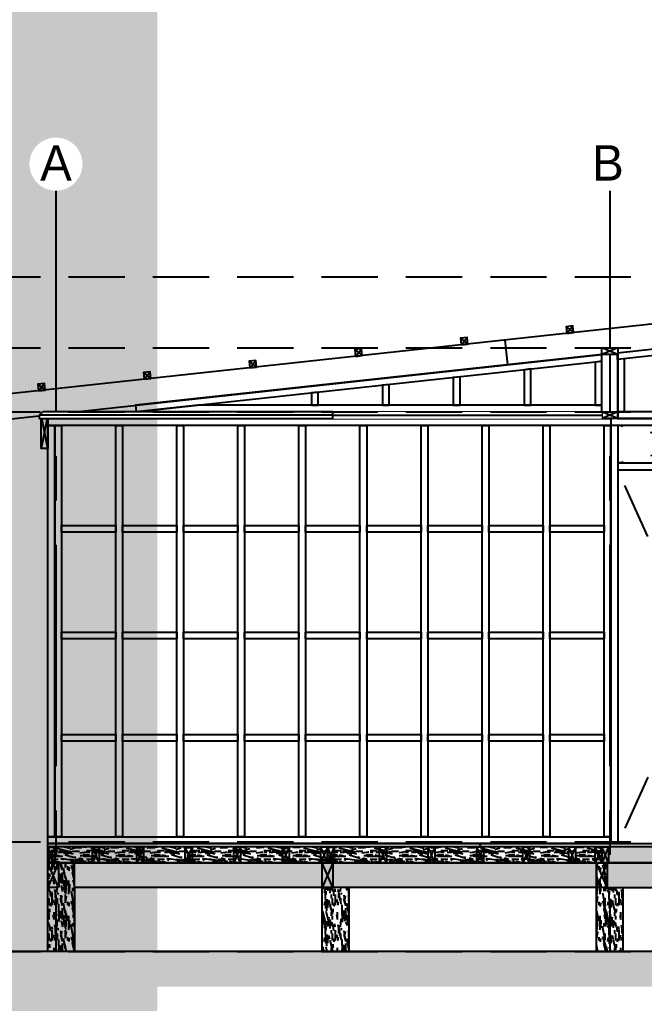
# Model space of a CAD drawing. Header units: millimetres. Extents: x 19458 to 19711, y 4351 to 4752.
# Drawn here: x 19592.75 to 19596.28, y 4512.35 to 4517.9 of the extents above; entities that cross this region are included whole.
import ezdxf
from ezdxf.enums import TextEntityAlignment as Align

# ---------------------------------------------------------------- set-up
doc = ezdxf.new("R2010")
doc.units = ezdxf.units.MM
doc.set_wipeout_variables(frame=1)
doc.linetypes.add('CENTER', pattern=[2, 1.25, -0.25, 0.25, -0.25])
doc.linetypes.add('HIDDEN2', pattern=[4.7625, 3.175, -1.5875])
for name, color, linetype in [('ALFAJIA', 3, 'Continuous'), ('CLAVADORES', 1, 'Continuous'), ('cotas', 1, 'Continuous'), ('cotas @ 200', 1, 'Continuous'), ('EJES', 2, 'CENTER'), ('EJES @ 0.5', 2, 'CENTER'), ('NIVELES', 2, 'Continuous'), ('PANELES PARED', 2, 'Continuous'), ('PILOTES', 2, 'Continuous'), ('PZA', 3, 'Continuous'), ('VIGAS DE PISO', 2, 'Continuous')]:
    doc.layers.add(name, color=color, linetype=linetype)
doc.styles.add('century gothic', font='GOTHIC.TTF')
doc.styles.get("Standard").update_dxf_attribs({"font": 'arial.ttf'})
doc.dimstyles.new('ANOTATIVE 100 SMCONSTRUCCIONES', dxfattribs={"dimscale": 0, "dimtxt": 0.18, "dimasz": 0.15, "dimexe": 0.18, "dimexo": 0.09, "dimgap": 0.1, "dimtad": 1, "dimzin": 0, "dimdsep": 46, "dimtxsty": 'century gothic', "dimblk1": 'FLECHA1', "dimblk2": 'FLECHA1', "dimsah": 1, "dimcen": 0.18, "dimdle": 0.075, "dimclrd": 1, "dimclre": 1, "dimclrt": 2, "dimaunit": 1, "dimadec": 0, "dimazin": 0, "dimtfac": 0.75, "dimtix": 1, "dimtmove": 2, "dimatfit": 3, "dimfxl": 0.09, "dimtvp": 1.5, "dimtfill": 1, "dimtolj": 1, "dimtzin": 0, "dimarcsym": 0})
pattern_1 = [(0, (95.29103, 8.67194), (0, 0.2), [0.04, -0.16]), (8.9726, (95.293032, 8.563943), (1.200000005876, 0.199999525118), [0.0384708, -3.8086058]), (5.7105, (95.291032, 8.575943), (1.800000034755, 0.19999710144), [0.0401996, -1.9697752]), (344.5779, (95.291032, 8.6359434), (2.1999999038893, -0.5999974677634), [0.0601664, -5.9564754]), (353.6599, (95.295032, 8.701943), (0.200000063208, 4.086e-07), [0.0362216, -1.7748552]), (345.0686, (95.301032, 8.587943), (0.799999998317, -0.199999673879), [0.0310484, -3.0737864]), (348.6901, (95.23103, 8.703943), (0.2000000583, 7.413e-08), [0.0815844, -0.9382194]), (5.7105, (95.293032, 8.545943), (1.800000034755, 0.19999710144), [0.0200998, -1.989875]), (0, (95.29103, 8.62994), (0, 0.2), [0.02, -0.18]), (0, (95.25103, 8.65394), (0, 0.2), [0.06, -0.14]), (11.3099, (95.29103, 8.683943), (0.79999995433, 0.19999948721), [0.020396, -0.9994078]), (2.7263, (95.271032, 8.609943), (4.0000000589947, 0.1999992035454), [0.0420476, -4.1627116]), (352.4054, (95.281032, 8.603943), (1.599999971597, -0.19999873671), [0.0302654, -2.9962834]), (0, (95.27103, 8.52794), (0, 0.2), [0.04, -0.16]), (358.8309, (95.251032, 8.5179434), (0.2000000366479, 1.5360345e-07), [0.0980204, -9.70402]), (0, (95.25103, 8.66794), (0, 0.2), [0.02, -0.18]), (0, (95.27103, 8.68394), (0, 0.2), [0.02, -0.18]), (0, (95.18103, 8.70194), (0, 0.2), [0.03, -0.17]), (350.5377, (95.235032, 8.711943), (0.200000015444, 7.752e-08), [0.0608276, -1.1557248]), (0, (95.17103, 8.71194), (0, 0.2), [0.04, -0.16]), (0, (95.14903, 8.53194), (0, 0.2), [0.022, -0.178]), (0, (95.25103, 8.54194), (0, 0.2), [0.02, -0.18]), (0, (95.14903, 8.54794), (0, 0.2), [0.042, -0.158]), (5.4403, (95.251032, 8.559943), (1.9999999402303, 0.199998956714), [0.04219, -4.1768144]), (0, (95.25303, 8.57594), (0, 0.2), [0.038, -0.162]), (0, (95.14903, 8.57994), (0, 0.2), [0.022, -0.178]), (358.8309, (95.173032, 8.6119434), (0.2000000366479, 1.5360345e-07), [0.0980204, -9.70402]), (0, (95.19103, 8.62994), (0, 0.2), [0.02, -0.18]), (0, (95.17103, 8.63594), (0, 0.2), [0.02, -0.18]), (0, (95.25103, 8.63594), (0, 0.2), [0.04, -0.16]), (0, (95.21103, 8.63994), (0, 0.2), [0.02, -0.18]), (0, (95.17103, 8.66394), (0, 0.2), [0.04, -0.16]), (19.6538, (95.225032, 8.579943), (2.200000050424, 0.79999891494), [0.0297322, -2.9434812]), (11.3099, (95.19103, 8.635943), (0.79999995433, 0.19999948721), [0.020396, -0.9994078]), (11.3099, (95.27103, 8.625943), (0.79999995433, 0.19999948721), [0.020396, -0.9994078]), (5.7105, (95.211032, 8.701943), (1.800000034755, 0.19999710144), [0.0200998, -1.989875]), (349.6952, (95.149032, 8.715943), (1.199999995396, -0.19999893933), [0.0223606, -2.213707]), (348.6901, (95.17103, 8.531943), (0.2000000583, 7.413e-08), [0.020396, -0.9994078]), (90, (95.19103, 8.52794), (-0.2, 1e-17), [0, -0.2]), (346.6076, (95.149032, 8.639943), (3.400000044994, -0.7999939065965), [0.043174, -4.2742308]), (11.3099, (95.27103, 8.667943), (0.79999995433, 0.19999948721), [0.020396, -0.9994078]), (10.3048, (95.271032, 8.541943), (0.999999957606, 0.199999208868), [0.0223606, -2.213707]), (348.6901, (95.21103, 8.629943), (0.2000000583, 7.413e-08), [0.020396, -0.9994078]), (348.6901, (95.23103, 8.639943), (0.2000000583, 7.413e-08), [0.020396, -0.9994078]), (341.5651, (95.14903, 8.619943), (0.19999995825, 2.3367e-07), [0.0252982, -0.6071572]), (345.9638, (95.17103, 8.687943), (0.19999992115, 2.4875e-07), [0.0824622, -0.7421588]), (343.3008, (95.211032, 8.701943), (1.399999991533, -0.39999874641), [0.0626418, -2.025419]), (0, (95.21103, 8.71194), (0, 0.2), [0.024, -0.176]), (345.9638, (95.19103, 8.547943), (0.19999992115, 2.4875e-07), [0.0824622, -0.7421588]), (345.9638, (95.17103, 8.561943), (0.19999992115, 2.4875e-07), [0.0824622, -0.7421588]), (345.9638, (95.17103, 8.579943), (0.19999992115, 2.4875e-07), [0.0824622, -0.7421588]), (349.6952, (95.149032, 8.667943), (1.199999995396, -0.19999893933), [0.0223606, -2.213707]), (345.9638, (95.21103, 8.663943), (0.19999992115, 2.4875e-07), [0.041231, -0.78339]), (349.6952, (95.149032, 8.603943), (1.199999995396, -0.19999893933), [0.0223606, -2.213707]), (357.6141, (95.253032, 8.5899434), (0.199999989185, 2.452822e-07), [0.0480416, -4.756123]), (349.6952, (95.231032, 8.625943), (1.199999995396, -0.19999893933), [0.0223606, -2.213707]), (12.5288, (95.253032, 8.621943), (0.800000095695, 0.199999860747), [0.018439, -1.8254698]), (349.5626, (95.149032, 8.5939434), (2.199999936494, -0.3999970687047), [0.0772788, -7.650591]), (351.8699, (95.225032, 8.579943), (0.199999892184, -4.835e-08), [0.0282842, -1.3859292]), (4.7636, (95.171032, 8.599943), (2.199999989955, 0.199998289923), [0.0481664, -2.3601524]), (0, (95.21903, 8.60394), (0, 0.2), [0.062, -0.138]), (344.7449, (95.149032, 8.693943), (0.799999942428, -0.199999664289), [0.0228036, -2.2575472]), (350.5377, (95.191032, 8.527943), (0.200000015444, 7.752e-08), [0.0608276, -1.1557248]), (340.0169, (95.149032, 8.569943), (0.599999976081, -0.19999986488), [0.0234094, -2.3175304]), (0, (95.31103, 8.68794), (0, 0.2), [0.01, -0.19]), (0, (95.31103, 8.59994), (0, 0.2), [0.02, -0.18]), (11.3099, (95.31103, 8.527943), (0.79999995433, 0.19999948721), [0.020396, -0.9994078]), (0, (95.31303, 8.54794), (0, 0.2), [0.036, -0.164]), (343.3008, (95.311032, 8.653943), (1.399999991533, -0.39999874641), [0.0208806, -2.0671802]), (348.0207, (95.313032, 8.6119434), (3.7999999222511, -0.8002195416064), [0.0368014, -6.7101288]), (90, (95.31103, 8.52794), (-0.2, 1e-17), [0, -0.2]), (0, (95.33103, 8.53194), (0, 0.2), [0.018, -0.182]), (0, (95.33103, 8.56994), (0, 0.2), [0.018, -0.182]), (0, (95.33103, 8.57994), (0, 0.2), [0.018, -0.182]), (336.0376, (95.331032, 8.647943), (1.400000005486, -0.599997330343), [0.0196978, -1.9500724]), (348.5163, (95.3310318, 8.6719434), (0.99999999677376, -0.2000310941214), [0.0183676, -13.043105]), (341.5651, (95.33103, 8.599943), (0.19999995825, 2.3367e-07), [0.0189736, -0.6134816]), (347.4712, (95.331032, 8.697943), (1.000000064082, -0.19999992061), [0.018439, -1.8254698])]
pattern_2 = [(0, (95.29103, 23.7031), (0, 0.2), [0.04, -0.16]), (8.9726, (95.293032, 23.595096), (1.200000005876, 0.199999525118), [0.0384708, -3.8086058]), (5.7105, (95.291032, 23.607096), (1.800000034755, 0.19999710144), [0.0401996, -1.9697752]), (344.5779, (95.291032, 23.667096), (2.1999999038893, -0.5999974677634), [0.0601664, -5.9564754]), (353.6599, (95.295032, 23.733096), (0.200000063208, 4.086e-07), [0.0362216, -1.7748552]), (345.0686, (95.301032, 23.619096), (0.799999998317, -0.199999673879), [0.0310484, -3.0737864]), (348.6901, (95.23103, 23.735096), (0.2000000583, 7.413e-08), [0.0815844, -0.9382194]), (5.7105, (95.293032, 23.577096), (1.800000034755, 0.19999710144), [0.0200998, -1.989875]), (0, (95.29103, 23.6611), (0, 0.2), [0.02, -0.18]), (0, (95.25103, 23.6851), (0, 0.2), [0.06, -0.14]), (11.3099, (95.29103, 23.715096), (0.79999995433, 0.19999948721), [0.020396, -0.9994078]), (2.7263, (95.271032, 23.641096), (4.0000000589947, 0.1999992035454), [0.0420476, -4.1627116]), (352.4054, (95.281032, 23.635096), (1.599999971597, -0.19999873671), [0.0302654, -2.9962834]), (0, (95.27103, 23.5591), (0, 0.2), [0.04, -0.16]), (358.8309, (95.251032, 23.549096), (0.2000000366479, 1.5360345e-07), [0.0980204, -9.70402]), (0, (95.25103, 23.6991), (0, 0.2), [0.02, -0.18]), (0, (95.27103, 23.7151), (0, 0.2), [0.02, -0.18]), (0, (95.18103, 23.7331), (0, 0.2), [0.03, -0.17]), (350.5377, (95.235032, 23.743096), (0.200000015444, 7.752e-08), [0.0608276, -1.1557248]), (0, (95.17103, 23.7431), (0, 0.2), [0.04, -0.16]), (0, (95.14903, 23.5631), (0, 0.2), [0.022, -0.178]), (0, (95.25103, 23.5731), (0, 0.2), [0.02, -0.18]), (0, (95.14903, 23.5791), (0, 0.2), [0.042, -0.158]), (5.4403, (95.251032, 23.591096), (1.9999999402303, 0.199998956714), [0.04219, -4.1768144]), (0, (95.25303, 23.6071), (0, 0.2), [0.038, -0.162]), (0, (95.14903, 23.6111), (0, 0.2), [0.022, -0.178]), (358.8309, (95.173032, 23.643096), (0.2000000366479, 1.5360345e-07), [0.0980204, -9.70402]), (0, (95.19103, 23.6611), (0, 0.2), [0.02, -0.18]), (0, (95.17103, 23.6671), (0, 0.2), [0.02, -0.18]), (0, (95.25103, 23.6671), (0, 0.2), [0.04, -0.16]), (0, (95.21103, 23.6711), (0, 0.2), [0.02, -0.18]), (0, (95.17103, 23.6951), (0, 0.2), [0.04, -0.16]), (19.6538, (95.225032, 23.611096), (2.200000050424, 0.79999891494), [0.0297322, -2.9434812]), (11.3099, (95.19103, 23.667096), (0.79999995433, 0.19999948721), [0.020396, -0.9994078]), (11.3099, (95.27103, 23.657096), (0.79999995433, 0.19999948721), [0.020396, -0.9994078]), (5.7105, (95.211032, 23.733096), (1.800000034755, 0.19999710144), [0.0200998, -1.989875]), (349.6952, (95.149032, 23.747096), (1.199999995396, -0.19999893933), [0.0223606, -2.213707]), (348.6901, (95.17103, 23.563096), (0.2000000583, 7.413e-08), [0.020396, -0.9994078]), (90, (95.19103, 23.5591), (-0.2, 1e-17), [0, -0.2]), (346.6076, (95.149032, 23.671096), (3.400000044994, -0.7999939065965), [0.043174, -4.2742308]), (11.3099, (95.27103, 23.699096), (0.79999995433, 0.19999948721), [0.020396, -0.9994078]), (10.3048, (95.271032, 23.573096), (0.999999957606, 0.199999208868), [0.0223606, -2.213707]), (348.6901, (95.21103, 23.661096), (0.2000000583, 7.413e-08), [0.020396, -0.9994078]), (348.6901, (95.23103, 23.671096), (0.2000000583, 7.413e-08), [0.020396, -0.9994078]), (341.5651, (95.14903, 23.651096), (0.19999995825, 2.3367e-07), [0.0252982, -0.6071572]), (345.9638, (95.17103, 23.719096), (0.19999992115, 2.4875e-07), [0.0824622, -0.7421588]), (343.3008, (95.211032, 23.733096), (1.399999991533, -0.39999874641), [0.0626418, -2.025419]), (0, (95.21103, 23.7431), (0, 0.2), [0.024, -0.176]), (345.9638, (95.19103, 23.579096), (0.19999992115, 2.4875e-07), [0.0824622, -0.7421588]), (345.9638, (95.17103, 23.593096), (0.19999992115, 2.4875e-07), [0.0824622, -0.7421588]), (345.9638, (95.17103, 23.611096), (0.19999992115, 2.4875e-07), [0.0824622, -0.7421588]), (349.6952, (95.149032, 23.699096), (1.199999995396, -0.19999893933), [0.0223606, -2.213707]), (345.9638, (95.21103, 23.695096), (0.19999992115, 2.4875e-07), [0.041231, -0.78339]), (349.6952, (95.149032, 23.635096), (1.199999995396, -0.19999893933), [0.0223606, -2.213707]), (357.6141, (95.253032, 23.621096), (0.199999989185, 2.452822e-07), [0.0480416, -4.756123]), (349.6952, (95.231032, 23.657096), (1.199999995396, -0.19999893933), [0.0223606, -2.213707]), (12.5288, (95.253032, 23.653096), (0.800000095695, 0.199999860747), [0.018439, -1.8254698]), (349.5626, (95.149032, 23.625096), (2.199999936494, -0.3999970687047), [0.0772788, -7.650591]), (351.8699, (95.225032, 23.611096), (0.199999892184, -4.835e-08), [0.0282842, -1.3859292]), (4.7636, (95.171032, 23.631096), (2.199999989955, 0.199998289923), [0.0481664, -2.3601524]), (0, (95.21903, 23.6351), (0, 0.2), [0.062, -0.138]), (344.7449, (95.149032, 23.725096), (0.799999942428, -0.199999664289), [0.0228036, -2.2575472]), (350.5377, (95.191032, 23.559096), (0.200000015444, 7.752e-08), [0.0608276, -1.1557248]), (340.0169, (95.149032, 23.601096), (0.599999976081, -0.19999986488), [0.0234094, -2.3175304]), (0, (95.31103, 23.7191), (0, 0.2), [0.01, -0.19]), (0, (95.31103, 23.6311), (0, 0.2), [0.02, -0.18]), (11.3099, (95.31103, 23.559096), (0.79999995433, 0.19999948721), [0.020396, -0.9994078]), (0, (95.31303, 23.5791), (0, 0.2), [0.036, -0.164]), (343.3008, (95.311032, 23.685096), (1.399999991533, -0.39999874641), [0.0208806, -2.0671802]), (348.0207, (95.313032, 23.643096), (3.7999999222511, -0.8002195416064), [0.0368014, -6.7101288]), (90, (95.31103, 23.5591), (-0.2, 1e-17), [0, -0.2]), (0, (95.33103, 23.5631), (0, 0.2), [0.018, -0.182]), (0, (95.33103, 23.6011), (0, 0.2), [0.018, -0.182]), (0, (95.33103, 23.6111), (0, 0.2), [0.018, -0.182]), (336.0376, (95.331032, 23.679096), (1.400000005486, -0.599997330343), [0.0196978, -1.9500724]), (348.5163, (95.3310318, 23.703096), (0.99999999677376, -0.2000310941214), [0.0183676, -13.043105]), (341.5651, (95.33103, 23.631096), (0.19999995825, 2.3367e-07), [0.0189736, -0.6134816]), (347.4712, (95.331032, 23.729096), (1.000000064082, -0.19999992061), [0.018439, -1.8254698])]

# ---------------------------------------------------------------- blocks, each defined once
blk = doc.blocks.new('FLECHA1')
at = {"color": 4}
blk.add_line((-0.24618, -0.24808), (0.24808, 0.25), dxfattribs=at)
at = {"color": 1}
blk.add_line((-1, 0), (0.49616, 0), dxfattribs=at)
blk = doc.blocks.new('*D360')
at = {"layer": 'cotas', "color": 1, "lineweight": -2, "transparency": 16777216}
for p, q in [((19614.326, 4580.8448), (19614.326, 4610.8448)), ((19597.9836, 4550.8448), (19578.326, 4550.8448)), ((19614.326, 4548.4298), (19614.326, 4550.8448)), ((19597.5339, 4548.4298), (19578.326, 4548.4298)), ((19614.326, 4518.4298), (19614.326, 4488.4298))]:
    blk.add_line(p, q, dxfattribs=at)
at = {"layer": 'Defpoints', "color": 0, "transparency": 16777216}
for p in [(19614.326, 4550.8448), (19615.9836, 4550.8448), (19615.5339, 4548.4298)]:
    blk.add_point(p, dxfattribs=at)
at = {"layer": 'cotas', "color": 1, "lineweight": -2, "transparency": 16777216, "xscale": 30, "yscale": 30, "zscale": 30}
for p, rotation in [((19614.326, 4550.8448), 270), ((19614.326, 4548.4298), 90)]:
    blk.add_blockref('FLECHA1', p, dxfattribs=dict(at, rotation=rotation))
at = {"layer": 'cotas', "color": 2, "transparency": 16777216, "insert": (19575.5307, 4549.6373), "char_height": 36, "attachment_point": 5, "rotation": 90, "style": 'century gothic', "bg_fill": 3, "box_fill_scale": 1.1, "bg_fill_color": 256, "bg_fill_true_color": 13158600, "bg_fill_transparency": 0}
blk.add_mtext('\\A1;2.42', dxfattribs=at)
blk = doc.blocks.new('PP16')
at = {"layer": 'PANELES PARED', "color": 8, "linetype": 'HIDDEN2', "ltscale": 0.1}
for p, q in [((19450.7233, 4512.2364), (19451.6833, 4512.4504)), ((19450.7233, 4512.4504), (19451.6833, 4512.2364)), ((19450.7233, 4510.0884), (19451.6833, 4512.1984)), ((19450.7233, 4512.1984), (19451.6833, 4510.0884))]:
    blk.add_line(p, q, dxfattribs=at)
at = {"layer": 'PANELES PARED'}
for points in [[(19450.6853, 4512.4504), (19450.6853, 4512.4884), (19451.7213, 4512.4884), (19451.7213, 4512.4504)], [(19450.7233, 4512.4504), (19450.6853, 4512.4504), (19450.6853, 4510.0884), (19450.7233, 4510.0884)], [(19451.7213, 4512.4504), (19451.6833, 4512.4504), (19451.6833, 4510.0884), (19451.7213, 4510.0884)], [(19450.7233, 4512.1984), (19450.7233, 4512.2364), (19451.6833, 4512.2364), (19451.6833, 4512.1984)]]:
    blk.add_lwpolyline(points, close=True, dxfattribs=at)
blk = doc.blocks.new('PP7')
at = {"layer": 'PANELES PARED'}
for points in [[(19430.0932, 4526.2975), (19430.0932, 4526.3355), (19426.915, 4526.3355), (19426.915, 4526.2975)], [(19426.915, 4523.9735), (19426.953, 4523.9735), (19426.953, 4526.2975), (19426.915, 4526.2975)], [(19427.2597, 4523.9735), (19427.2977, 4523.9735), (19427.2977, 4526.2975), (19427.2597, 4526.2975)], [(19427.6044, 4523.9735), (19427.6424, 4523.9735), (19427.6424, 4526.2975), (19427.6044, 4526.2975)], [(19427.9491, 4523.9735), (19427.9871, 4523.9735), (19427.9871, 4526.2975), (19427.9491, 4526.2975)], [(19428.2938, 4523.9735), (19428.3318, 4523.9735), (19428.3318, 4526.2975), (19428.2938, 4526.2975)], [(19428.6385, 4523.9735), (19428.6765, 4523.9735), (19428.6765, 4526.2975), (19428.6385, 4526.2975)], [(19428.9832, 4523.9735), (19429.0212, 4523.9735), (19429.0212, 4526.2975), (19428.9832, 4526.2975)], [(19429.3279, 4523.9735), (19429.3659, 4523.9735), (19429.3659, 4526.2975), (19429.3279, 4526.2975)], [(19429.6725, 4523.9735), (19429.7105, 4523.9735), (19429.7105, 4526.2975), (19429.6725, 4526.2975)], [(19430.0172, 4523.9735), (19430.0552, 4523.9735), (19430.0552, 4526.2975), (19430.0172, 4526.2975)], [(19430.0552, 4523.9735), (19430.0932, 4523.9735), (19430.0932, 4526.2975), (19430.0552, 4526.2975)], [(19427.2597, 4525.6948), (19427.2597, 4525.7328), (19426.953, 4525.7328), (19426.953, 4525.6948)], [(19427.6044, 4525.6948), (19427.6044, 4525.7328), (19427.2977, 4525.7328), (19427.2977, 4525.6948)], [(19427.9491, 4525.6948), (19427.9491, 4525.7328), (19427.6424, 4525.7328), (19427.6424, 4525.6948)], [(19428.2938, 4525.6948), (19428.2938, 4525.7328), (19427.9871, 4525.7328), (19427.9871, 4525.6948)], [(19428.6385, 4525.6948), (19428.6385, 4525.7328), (19428.3318, 4525.7328), (19428.3318, 4525.6948)], [(19428.9832, 4525.6948), (19428.9832, 4525.7328), (19428.6765, 4525.7328), (19428.6765, 4525.6948)], [(19429.3279, 4525.6948), (19429.3279, 4525.7328), (19429.0212, 4525.7328), (19429.0212, 4525.6948)], [(19429.6725, 4525.6948), (19429.6725, 4525.7328), (19429.3659, 4525.7328), (19429.3659, 4525.6948)], [(19430.0172, 4525.6948), (19430.0172, 4525.7328), (19429.7105, 4525.7328), (19429.7105, 4525.6948)], [(19427.2597, 4525.0921), (19427.2597, 4525.1301), (19426.953, 4525.1301), (19426.953, 4525.0921)], [(19427.6044, 4525.0921), (19427.6044, 4525.1301), (19427.2977, 4525.1301), (19427.2977, 4525.0921)], [(19427.9491, 4525.0921), (19427.9491, 4525.1301), (19427.6424, 4525.1301), (19427.6424, 4525.0921)], [(19428.2938, 4525.0921), (19428.2938, 4525.1301), (19427.9871, 4525.1301), (19427.9871, 4525.0921)], [(19428.6385, 4525.0921), (19428.6385, 4525.1301), (19428.3318, 4525.1301), (19428.3318, 4525.0921)], [(19428.9832, 4525.0921), (19428.9832, 4525.1301), (19428.6765, 4525.1301), (19428.6765, 4525.0921)], [(19429.3279, 4525.0921), (19429.3279, 4525.1301), (19429.0212, 4525.1301), (19429.0212, 4525.0921)], [(19429.6725, 4525.0921), (19429.6725, 4525.1301), (19429.3659, 4525.1301), (19429.3659, 4525.0921)], [(19430.0172, 4525.0921), (19430.0172, 4525.1301), (19429.7105, 4525.1301), (19429.7105, 4525.0921)], [(19427.2597, 4524.5138), (19427.2597, 4524.5518), (19426.953, 4524.5518), (19426.953, 4524.5138)], [(19427.6044, 4524.5138), (19427.6044, 4524.5518), (19427.2977, 4524.5518), (19427.2977, 4524.5138)], [(19427.9491, 4524.5138), (19427.9491, 4524.5518), (19427.6424, 4524.5518), (19427.6424, 4524.5138)], [(19428.2938, 4524.5138), (19428.2938, 4524.5518), (19427.9871, 4524.5518), (19427.9871, 4524.5138)], [(19428.6385, 4524.5138), (19428.6385, 4524.5518), (19428.3318, 4524.5518), (19428.3318, 4524.5138)], [(19428.9832, 4524.5138), (19428.9832, 4524.5518), (19428.6765, 4524.5518), (19428.6765, 4524.5138)], [(19429.3279, 4524.5138), (19429.3279, 4524.5518), (19429.0212, 4524.5518), (19429.0212, 4524.5138)], [(19429.6725, 4524.5138), (19429.6725, 4524.5518), (19429.3659, 4524.5518), (19429.3659, 4524.5138)], [(19430.0172, 4524.5138), (19430.0172, 4524.5518), (19429.7105, 4524.5518), (19429.7105, 4524.5138)], [(19430.0932, 4523.9355), (19430.0932, 4523.9735), (19426.915, 4523.9735), (19426.915, 4523.9355)]]:
    blk.add_lwpolyline(points, close=True, dxfattribs=at)
blk = doc.blocks.new('P01')
h = blk.add_hatch()
h.set_pattern_fill('MADERA_03', color=250, scale=0.2, angle=90, pattern_type=2)
h.set_pattern_definition([(90, (-0.156, 0.142), (-0.2, 1e-17), [0.04, -0.16]), (98.9726, (-0.048, 0.144), (-0.199999525118, 1.200000005876), [0.0384708, -3.8086058]), (95.7105, (-0.06, 0.142), (-0.19999710144, 1.800000034755), [0.0401996, -1.9697752]), (74.5779, (-0.12, 0.142), (0.5999974677634, 2.1999999038893), [0.0601664, -5.9564754]), (83.6599, (-0.186, 0.146), (-4.086e-07, 0.200000063208), [0.0362216, -1.7748552]), (75.0686, (-0.072, 0.152), (0.199999673879, 0.799999998317), [0.0310484, -3.0737864]), (78.6901, (-0.188, 0.082), (-7.413e-08, 0.2000000583), [0.0815844, -0.9382194]), (95.7105, (-0.03, 0.144), (-0.19999710144, 1.800000034755), [0.0200998, -1.989875]), (90, (-0.114, 0.142), (-0.2, 1e-17), [0.02, -0.18]), (90, (-0.138, 0.102), (-0.2, 1e-17), [0.06, -0.14]), (101.3099, (-0.168, 0.142), (-0.19999948721, 0.79999995433), [0.020396, -0.9994078]), (92.7263, (-0.094, 0.122), (-0.1999992035454, 4.0000000589947), [0.0420476, -4.1627116]), (82.4054, (-0.088, 0.132), (0.19999873671, 1.599999971597), [0.0302654, -2.9962834]), (90, (-0.012, 0.122), (-0.2, 1e-17), [0.04, -0.16]), (88.8309, (-0.002, 0.102), (-1.5360345e-07, 0.2000000366479), [0.0980204, -9.70402]), (90, (-0.152, 0.102), (-0.2, 1e-17), [0.02, -0.18]), (90, (-0.168, 0.122), (-0.2, 1e-17), [0.02, -0.18]), (90, (-0.186, 0.032), (-0.2, 1e-17), [0.03, -0.17]), (80.5377, (-0.196, 0.086), (-7.752e-08, 0.200000015444), [0.0608276, -1.1557248]), (90, (-0.196, 0.022), (-0.2, 1e-17), [0.04, -0.16]), (90, (-0.016, 1e-18), (-0.2, 1e-17), [0.022, -0.178]), (90, (-0.026, 0.102), (-0.2, 1e-17), [0.02, -0.18]), (90, (-0.032, 2e-18), (-0.2, 1e-17), [0.042, -0.158]), (95.4403, (-0.044, 0.102), (-0.199998956714, 1.9999999402303), [0.04219, -4.1768144]), (90, (-0.06, 0.104), (-0.2, 1e-17), [0.038, -0.162]), (90, (-0.064, 4e-18), (-0.2, 1e-17), [0.022, -0.178]), (88.8309, (-0.096, 0.024), (-1.5360345e-07, 0.2000000366479), [0.0980204, -9.70402]), (90, (-0.114, 0.042), (-0.2, 1e-17), [0.02, -0.18]), (90, (-0.12, 0.022), (-0.2, 1e-17), [0.02, -0.18]), (90, (-0.12, 0.102), (-0.2, 1e-17), [0.04, -0.16]), (90, (-0.124, 0.062), (-0.2, 1e-17), [0.02, -0.18]), (90, (-0.148, 0.022), (-0.2, 1e-17), [0.04, -0.16]), (109.6538, (-0.064, 0.076), (-0.79999891494, 2.200000050424), [0.0297322, -2.9434812]), (101.3099, (-0.12, 0.042), (-0.19999948721, 0.79999995433), [0.020396, -0.9994078]), (101.3099, (-0.11, 0.122), (-0.19999948721, 0.79999995433), [0.020396, -0.9994078]), (95.7105, (-0.186, 0.062), (-0.19999710144, 1.800000034755), [0.0200998, -1.989875]), (79.6952, (-0.2, 1e-17), (0.19999893933, 1.199999995396), [0.0223606, -2.213707]), (78.6901, (-0.016, 0.022), (-7.413e-08, 0.2000000583), [0.020396, -0.9994078]), (180, (-0.012, 0.042), (-2e-17, -0.2), [0, -0.2]), (76.6076, (-0.124, 8e-18), (0.7999939065965, 3.400000044994), [0.043174, -4.2742308]), (101.3099, (-0.152, 0.122), (-0.19999948721, 0.79999995433), [0.020396, -0.9994078]), (100.3048, (-0.026, 0.122), (-0.199999208868, 0.999999957606), [0.0223606, -2.213707]), (78.6901, (-0.114, 0.062), (-7.413e-08, 0.2000000583), [0.020396, -0.9994078]), (78.6901, (-0.124, 0.082), (-7.413e-08, 0.2000000583), [0.020396, -0.9994078]), (71.5651, (-0.104, 6e-18), (-2.3367e-07, 0.19999995825), [0.0252982, -0.6071572]), (75.9638, (-0.172, 0.022), (-2.4875e-07, 0.19999992115), [0.0824622, -0.7421588]), (73.3008, (-0.186, 0.062), (0.39999874641, 1.399999991533), [0.0626418, -2.025419]), (90, (-0.196, 0.062), (-0.2, 1e-17), [0.024, -0.176]), (75.9638, (-0.032, 0.042), (-2.4875e-07, 0.19999992115), [0.0824622, -0.7421588]), (75.9638, (-0.046, 0.022), (-2.4875e-07, 0.19999992115), [0.0824622, -0.7421588]), (75.9638, (-0.064, 0.022), (-2.4875e-07, 0.19999992115), [0.0824622, -0.7421588]), (79.6952, (-0.152, 9e-18), (0.19999893933, 1.199999995396), [0.0223606, -2.213707]), (75.9638, (-0.148, 0.062), (-2.4875e-07, 0.19999992115), [0.041231, -0.78339]), (79.6952, (-0.088, 5e-18), (0.19999893933, 1.199999995396), [0.0223606, -2.213707]), (87.6141, (-0.074, 0.104), (-2.452822e-07, 0.199999989185), [0.0480416, -4.756123]), (79.6952, (-0.11, 0.082), (0.19999893933, 1.199999995396), [0.0223606, -2.213707]), (102.5288, (-0.106, 0.104), (-0.199999860747, 0.800000095695), [0.018439, -1.8254698]), (79.5626, (-0.078, 5e-18), (0.3999970687047, 2.199999936494), [0.0772788, -7.650591]), (81.8699, (-0.064, 0.076), (4.835e-08, 0.199999892184), [0.0282842, -1.3859292]), (94.7636, (-0.084, 0.022), (-0.199998289923, 2.199999989955), [0.0481664, -2.3601524]), (90, (-0.088, 0.07), (-0.2, 1e-17), [0.062, -0.138]), (74.7449, (-0.178, 1e-17), (0.199999664289, 0.799999942428), [0.0228036, -2.2575472]), (80.5377, (-0.012, 0.042), (-7.752e-08, 0.200000015444), [0.0608276, -1.1557248]), (70.0169, (-0.054, 3e-18), (0.19999986488, 0.599999976081), [0.0234094, -2.3175304]), (90, (-0.172, 0.162), (-0.2, 1e-17), [0.01, -0.19]), (90, (-0.084, 0.162), (-0.2, 1e-17), [0.02, -0.18]), (101.3099, (-0.012, 0.162), (-0.19999948721, 0.79999995433), [0.020396, -0.9994078]), (90, (-0.032, 0.164), (-0.2, 1e-17), [0.036, -0.164]), (73.3008, (-0.138, 0.162), (0.39999874641, 1.399999991533), [0.0208806, -2.0671802]), (78.0207, (-0.096, 0.164), (0.8002195416064, 3.7999999222511), [0.0368014, -6.7101288]), (180, (-0.012, 0.162), (-2e-17, -0.2), [0, -0.2]), (90, (-0.016, 0.182), (-0.2, 1e-17), [0.018, -0.182]), (90, (-0.054, 0.182), (-0.2, 1e-17), [0.018, -0.182]), (90, (-0.064, 0.182), (-0.2, 1e-17), [0.018, -0.182]), (66.0376, (-0.132, 0.182), (0.599997330343, 1.400000005486), [0.0196978, -1.9500724]), (78.5163, (-0.156, 0.182), (0.2000310941214, 0.99999999677376), [0.0183676, -13.043105]), (71.5651, (-0.084, 0.182), (-2.3367e-07, 0.19999995825), [0.0189736, -0.6134816]), (77.4712, (-0.182, 0.182), (0.19999992061, 1.000000064082), [0.018439, -1.8254698])])
h.paths.add_polyline_path([(19444.003, 4504.1263), (19444.153, 4504.1263), (19444.153, 4504.6263), (19444.003, 4504.6263)])
blk.add_lwpolyline([(19444.003, 4504.1263), (19444.153, 4504.1263), (19444.153, 4504.6263), (19444.003, 4504.6263)], close=True)
blk = doc.blocks.new('ejes')
at = {"color": 2, "linetype": 'Continuous'}
blk.add_wipeout([(-0.109, 0.275), (-0.065, 0.291), (-0.006, 0.3), (0.06, 0.297), (0.095, 0.288), (0.16, 0.261), (0.183, 0.246), (0.215, 0.22), (0.241, 0.193), (0.271, 0.149), (0.271, 0.149), (0.292, 0.103), (0.304, 0.065), (0.309, 0.032), (0.31, 0.001), (0.309, -0.027), (0.309, -0.027), (0.3, -0.077), (0.288, -0.113), (0.279, -0.133), (0.259, -0.168), (0.238, -0.195), (0.219, -0.215), (0.19, -0.24), (0.159, -0.26), (0.125, -0.277), (0.089, -0.289), (0.046, -0.297), (0.01, -0.299), (-0.037, -0.296), (-0.069, -0.289), (-0.097, -0.279), (-0.144, -0.256), (-0.171, -0.238), (-0.192, -0.221), (-0.215, -0.197), (-0.215, -0.197), (-0.257, -0.136), (-0.272, -0.101), (-0.272, -0.101), (-0.287, -0.034), (-0.29, 0.001), (-0.287, 0.036), (-0.281, 0.07), (-0.273, 0.099), (-0.258, 0.134), (-0.234, 0.174), (-0.216, 0.198), (-0.197, 0.217), (-0.175, 0.236), (-0.154, 0.251), (-0.126, 0.268), (-0.126, 0.268), (-0.118, 0.272)], dxfattribs=at)
at = {"layer": 'EJES', "color": 3}
blk.add_attdef('EJES', text='', height=0.3, dxfattribs=at).set_placement((0.01, -0.174), align=Align.CENTER)
blk = doc.blocks.new('CL1')
at = {"layer": 'CLAVADORES'}
for p, q in [((19443.5017, 4507.507), (19443.5397, 4507.469)), ((19443.5017, 4507.469), (19443.5397, 4507.507))]:
    blk.add_line(p, q, dxfattribs=at)
blk.add_lwpolyline([(19443.5017, 4507.469), (19443.5397, 4507.469), (19443.5397, 4507.507), (19443.5017, 4507.507)], close=True, dxfattribs=at)
blk = doc.blocks.new('PL01')
at = {"layer": 'PANELES PARED'}
for points in [[(19444.5314, 4507.1723), (19447.1592, 4507.4581), (19447.1592, 4507.4963), (19444.5273, 4507.2101), (19444.5314, 4507.1723)], [(19444.5314, 4507.1723), (19447.1592, 4507.1723), (19447.1592, 4507.2103), (19444.8809, 4507.2103), (19444.5314, 4507.1723)]]:
    blk.add_lwpolyline(points, dxfattribs=at)
for points in [[(19447.1212, 4507.2103), (19447.1592, 4507.2103), (19447.1592, 4507.4581), (19447.1212, 4507.4539)], [(19446.3212, 4507.2103), (19446.3592, 4507.2103), (19446.3592, 4507.3711), (19446.3212, 4507.3669)], [(19446.7212, 4507.2103), (19446.7592, 4507.2103), (19446.7592, 4507.4146), (19446.7212, 4507.4104)], [(19445.9212, 4507.2103), (19445.9592, 4507.2103), (19445.9592, 4507.3276), (19445.9212, 4507.3234)], [(19445.5212, 4507.2103), (19445.5592, 4507.2103), (19445.5592, 4507.2841), (19445.5212, 4507.2799)]]:
    blk.add_lwpolyline(points, close=True, dxfattribs=at)
blk = doc.blocks.new('PL16')
at = {"layer": 'PANELES PARED'}
for points in [[(19480.7595, 4492.4367), (19480.7595, 4492.4749), (19479.1545, 4492.6495), (19479.1545, 4492.6112)], [(19479.1925, 4492.1411), (19479.1545, 4492.1411), (19479.1545, 4492.6112), (19479.1925, 4492.6071)], [(19479.5842, 4492.1411), (19479.5462, 4492.1411), (19479.5462, 4492.5686), (19479.5842, 4492.5645)], [(19479.976, 4492.1411), (19479.938, 4492.1411), (19479.938, 4492.526), (19479.976, 4492.5219)], [(19480.3677, 4492.1411), (19480.3297, 4492.1411), (19480.3297, 4492.4834), (19480.3677, 4492.4793)], [(19480.7595, 4492.1411), (19480.7215, 4492.1411), (19480.7215, 4492.4408), (19480.7595, 4492.4367)], [(19480.7595, 4492.1411), (19480.7595, 4492.1031), (19479.1545, 4492.1031), (19479.1545, 4492.1411)]]:
    blk.add_lwpolyline(points, close=True, dxfattribs=at)
blk = doc.blocks.new('*U620')
at = {"layer": 'cotas @ 200'}
dim = blk.add_linear_dim(base=(19614.3260382735, 4550.8448237801), p1=(19615.5338597089, 4548.4298237801), p2=(19615.9836080801, 4550.8448237801), angle=90, dimstyle='ANOTATIVE 100 SMCONSTRUCCIONES', override={"dimscale": 200, "dimtix": 1, "dimtofl": 1, "dimtmove": 1, "dimatfit": 1}, dxfattribs=at)
dim.commit()
dim.dimension.update_dxf_attribs({"geometry": '*D360', "text_midpoint": (19575.5306609792, 4549.6373237801)})

msp = doc.modelspace()

# ---------------------------------------------------------------- block references
at = {"layer": 'cotas'}
msp.add_blockref('*U620', (0, 0), dxfattribs=at)

# ---------------------------------------------------------------- next in the draw order: hatches: boundary and pattern name
h = msp.add_hatch()
h.set_pattern_fill('EARTH', color=8, scale=0.01, angle=45)
h.set_pattern_definition([(45, (124.81179, 8.515943), (7e-18, 0.08980256121), [0.0635, -0.0635]), (45, (124.79495, 8.53278), (7e-18, 0.08980256121), [0.0635, -0.0635]), (45, (124.778114, 8.54962), (7e-18, 0.08980256121), [0.0635, -0.0635]), (135, (124.778114, 8.560845), (-0.08980256121, 7e-18), [0.0635, -0.0635]), (135, (124.79495, 8.57768), (-0.08980256121, 7e-18), [0.0635, -0.0635]), (135, (124.81179, 8.59452), (-0.08980256121, 7e-18), [0.0635, -0.0635])])
h.paths.add_polyline_path([(19592.6586, 4512.4422), (19592.6586, 4512.6422), (19603.4485, 4512.6422), (19603.4485, 4512.4422)])

# ---------------------------------------------------------------- next in the draw order: linework, layer by layer
at = {"color": 5}
msp.add_line((19603.4485, 4512.6422), (19592.6586, 4512.6422), dxfattribs=at)
at = {"color": 1}
for points in [[(19595.3536, 4513.2502), (19595.3536, 4513.2322), (19592.9136, 4513.2322), (19592.9136, 4513.2502)], [(19597.7936, 4513.2502), (19597.7936, 4513.2322), (19595.3536, 4513.2322), (19595.3536, 4513.2502)]]:
    msp.add_lwpolyline(points, close=True, dxfattribs=at)
at = {"layer": 'ALFAJIA'}
msp.add_line((19595.51, 4515.9546), (19595.4948, 4516.0938), dxfattribs=at)
msp.add_lwpolyline([(19600.5679, 4516.5047), (19600.6575, 4516.6049), (19600.6521, 4516.6547), (19592.3136, 4515.7478), (19592.319, 4515.6981), (19592.4281, 4515.6195), (19600.5679, 4516.5047)], dxfattribs=at)
at = {"layer": 'EJES', "color": 1}
msp.add_line((19592.9586, 4516.9374), (19592.9586, 4512.6422), dxfattribs=at)
at = {"layer": 'NIVELES', "color": 1, "linetype": 'HIDDEN2', "ltscale": 0.1}
for p, q in [((19592.5535, 4516.4502), (19604.5535, 4516.4502)), ((19592.5535, 4513.2602), (19604.5535, 4513.2602)), ((19592.5535, 4512.6422), (19604.5535, 4512.6422))]:
    msp.add_line(p, q, dxfattribs=at)
at = {"layer": 'PANELES PARED'}
for p, q in [((19596.1298, 4515.6882), (19596.0398, 4515.6502)), ((19596.1298, 4515.6502), (19596.0398, 4515.6882))]:
    msp.add_line(p, q, dxfattribs=at)
for points in [[(19596.1298, 4515.6502), (19596.0398, 4515.6502), (19596.0398, 4516.0502), (19596.1298, 4516.0502)], [(19596.1298, 4515.6882), (19596.1298, 4515.6502), (19596.0398, 4515.6502), (19596.0398, 4515.6882)]]:
    msp.add_lwpolyline(points, close=True, dxfattribs=at)
at = {"layer": 'PILOTES'}
for p, q in [((19592.9136, 4515.6722), (19592.8756, 4515.4817)), ((19592.9136, 4515.4817), (19592.8756, 4515.6722))]:
    msp.add_line(p, q, dxfattribs=at)
msp.add_lwpolyline([(19592.9136, 4515.6722), (19592.9136, 4515.4817), (19592.8756, 4515.4817), (19592.8756, 4515.6722)], close=True, dxfattribs=at)
at = {"layer": 'PZA'}
msp.add_lwpolyline([(19596.0398, 4515.6692), (19596.0398, 4515.6502), (19594.5217, 4515.6502), (19594.5217, 4515.6882), (19596.0398, 4515.6882), (19596.0398, 4515.6692)], dxfattribs=at)
at = {"layer": 'VIGAS DE PISO'}
for p, q in [((19592.9516, 4513.2322), (19592.9136, 4513.1422)), ((19592.9516, 4513.1422), (19592.9136, 4513.2322)), ((19592.9736, 4513.1422), (19592.9136, 4513.0022)), ((19592.9736, 4513.0022), (19592.9136, 4513.1422))]:
    msp.add_line(p, q, dxfattribs=at)
for points in [[(19592.9516, 4513.2322), (19592.9516, 4513.1422), (19592.9136, 4513.1422), (19592.9136, 4513.2322)], [(19592.9736, 4513.0022), (19592.9136, 4513.0022), (19592.9136, 4513.1422), (19592.9736, 4513.1422)]]:
    msp.add_lwpolyline(points, close=True, dxfattribs=at)

# ---------------------------------------------------------------- next in the draw order: block references
at = {"rotation": 6.206657452820171}
for p in [(753.6351, -2067.0481), (753.0386, -2067.113), (752.4421, -2067.1779), (751.8457, -2067.2428), (751.2492, -2067.3076), (750.6527, -2067.3725)]:
    msp.add_blockref('CL1', p, dxfattribs=at)
at = {"xscale": -1}
for name, p in [('PL16', (39076.8892, 23.5471)), ('PP7', (39023.0068, -10.6853)), ('PP16', (39047.8131, 3.1619))]:
    msp.add_blockref(name, p, dxfattribs=at)
msp.add_blockref('PL01', (148.8806, 8.5159))
at = {"layer": 'PILOTES', "xscale": -1}
for p in [(39037.0666, 8.5159), (39038.6147, 8.5159), (39040.1628, 8.5159)]:
    msp.add_blockref('P01', p, dxfattribs=at)

# ---------------------------------------------------------------- next in the draw order: block references
at = {"layer": 'EJES @ 0.5'}
ref = msp.add_blockref('ejes', (19592.9638, 4517.0871), dxfattribs=dict(at, xscale=-0.5000000000009095, yscale=0.5000000000009095, zscale=0.5000000000009095))
ref.add_attrib('EJES', 'A', dxfattribs={"layer": 'EJES', "color": 3, "height": 0.2, "style": 'century gothic'}).set_placement((19592.9586, 4516.9941), align=Align.CENTER)

# ---------------------------------------------------------------- next in the draw order: wipeouts: each hides what was drawn before it
for points, layer in [([(19596.0398, 4515.6882), (19596.0398, 4515.6502), (19592.8636, 4515.6502), (19592.8636, 4515.6692), (19592.8836, 4515.6882)], 'PZA'), ([(19596.0098, 4513.1422), (19596.0098, 4513.0022), (19593.0636, 4513.0022), (19593.0636, 4513.1422)], 'VIGAS DE PISO'), ([(19596.0698, 4513.1422), (19596.0698, 4513.0022), (19597.9785, 4513.0022), (19597.9785, 4513.1422)], 'VIGAS DE PISO')]:
    msp.add_wipeout(points).dxf.layer = layer

# ---------------------------------------------------------------- next in the draw order: hatches: boundary and pattern name
h = msp.add_hatch()
h.set_pattern_fill('MADERA_03', color=250, scale=0.2, pattern_type=2)
h.set_pattern_definition(pattern_2)
h.paths.add_polyline_path([(19594.4917, 4513.2322), (19592.9136, 4513.2322), (19592.9136, 4513.1422), (19594.4917, 4513.1422)])
h = msp.add_hatch()
h.set_pattern_fill('MADERA_03', color=250, scale=0.2, pattern_type=2)
h.set_pattern_definition(pattern_2)
h.paths.add_polyline_path([(19596.0398, 4513.2322), (19594.4917, 4513.2322), (19594.4917, 4513.1422), (19596.0398, 4513.1422)])
h = msp.add_hatch()
h.set_pattern_fill('MADERA_03', color=250, scale=0.2, pattern_type=2)
h.set_pattern_definition(pattern_2)
h.paths.add_polyline_path([(19598.0085, 4513.2322), (19596.0398, 4513.2322), (19596.0398, 4513.1422), (19598.0085, 4513.1422)])
h = msp.add_hatch()
h.set_pattern_fill('MADERA_03', color=250, scale=0.2, pattern_type=2)
h.set_pattern_definition(pattern_1)
h.paths.add_polyline_path([(19596.0098, 4513.1422), (19596.0098, 4513.0022), (19593.0636, 4513.0022), (19593.0636, 4513.1422)])
h = msp.add_hatch()
h.set_pattern_fill('MADERA_03', color=250, scale=0.2, pattern_type=2)
h.set_pattern_definition(pattern_1)
h.paths.add_polyline_path([(19596.0698, 4513.1422), (19596.0698, 4513.0022), (19597.9785, 4513.0022), (19597.9785, 4513.1422)])

# ---------------------------------------------------------------- next in the draw order: linework, layer by layer
at = {"layer": 'EJES', "color": 1}
msp.add_line((19596.0848, 4516.9374), (19596.0848, 4512.6422), dxfattribs=at)
at = {"layer": 'NIVELES', "color": 1, "linetype": 'HIDDEN2', "ltscale": 0.1}
msp.add_line((19592.5535, 4515.6882), (19604.5535, 4515.6882), dxfattribs=at)
at = {"layer": 'PZA'}
for q in [(19592.8636, 4515.6692), (19596.0398, 4515.6692)]:
    msp.add_line((19594.5217, 4515.6692), q, dxfattribs=at)
msp.add_lwpolyline([(19592.8636, 4515.6692), (19592.8636, 4515.6502), (19594.5217, 4515.6502), (19594.5217, 4515.6882), (19592.8836, 4515.6882), (19592.8636, 4515.6692)], dxfattribs=at)
at = {"layer": 'VIGAS DE PISO'}
for p, q in [((19593.202, 4513.2322), (19593.164, 4513.1422)), ((19593.202, 4513.1422), (19593.164, 4513.2322)), ((19593.4525, 4513.2322), (19593.4145, 4513.1422)), ((19593.4525, 4513.1422), (19593.4145, 4513.2322)), ((19593.7268, 4513.2322), (19593.6888, 4513.1422)), ((19593.7268, 4513.1422), (19593.6888, 4513.2322)), ((19594.0011, 4513.2322), (19593.9631, 4513.1422)), ((19594.0011, 4513.1422), (19593.9631, 4513.2322)), ((19594.2754, 4513.2322), (19594.2374, 4513.1422)), ((19594.2754, 4513.1422), (19594.2374, 4513.2322)), ((19594.4917, 4513.2322), (19594.4537, 4513.1422)), ((19594.4917, 4513.1422), (19594.4537, 4513.2322)), ((19594.5297, 4513.2322), (19594.4917, 4513.1422)), ((19594.5297, 4513.1422), (19594.4917, 4513.2322)), ((19594.824, 4513.2322), (19594.786, 4513.1422)), ((19594.824, 4513.1422), (19594.786, 4513.2322)), ((19595.0983, 4513.2322), (19595.0603, 4513.1422)), ((19595.0983, 4513.1422), (19595.0603, 4513.2322)), ((19595.3726, 4513.2322), (19595.3346, 4513.1422)), ((19595.3726, 4513.1422), (19595.3346, 4513.2322)), ((19595.6325, 4513.2322), (19595.5945, 4513.1422)), ((19595.6325, 4513.1422), (19595.5945, 4513.2322)), ((19595.8925, 4513.2322), (19595.8545, 4513.1422)), ((19595.8925, 4513.1422), (19595.8545, 4513.2322)), ((19596.0398, 4513.2322), (19596.0018, 4513.1422)), ((19596.0398, 4513.1422), (19596.0018, 4513.2322)), ((19596.0778, 4513.2322), (19596.0398, 4513.1422)), ((19596.0778, 4513.1422), (19596.0398, 4513.2322)), ((19594.5217, 4513.1422), (19594.4617, 4513.0022)), ((19594.5217, 4513.0022), (19594.4617, 4513.1422)), ((19596.0698, 4513.1422), (19596.0098, 4513.0022)), ((19596.0698, 4513.0022), (19596.0098, 4513.1422))]:
    msp.add_line(p, q, dxfattribs=at)
for points in [[(19594.4917, 4513.2322), (19592.9136, 4513.2322), (19592.9136, 4513.1422), (19594.4917, 4513.1422)], [(19593.202, 4513.2322), (19593.202, 4513.1422), (19593.164, 4513.1422), (19593.164, 4513.2322)], [(19593.4525, 4513.2322), (19593.4525, 4513.1422), (19593.4145, 4513.1422), (19593.4145, 4513.2322)], [(19593.7268, 4513.2322), (19593.7268, 4513.1422), (19593.6888, 4513.1422), (19593.6888, 4513.2322)], [(19594.0011, 4513.2322), (19594.0011, 4513.1422), (19593.9631, 4513.1422), (19593.9631, 4513.2322)], [(19594.2754, 4513.2322), (19594.2754, 4513.1422), (19594.2374, 4513.1422), (19594.2374, 4513.2322)], [(19594.4917, 4513.2322), (19594.4917, 4513.1422), (19594.4537, 4513.1422), (19594.4537, 4513.2322)], [(19594.5297, 4513.2322), (19594.5297, 4513.1422), (19594.4917, 4513.1422), (19594.4917, 4513.2322)], [(19596.0398, 4513.2322), (19594.4917, 4513.2322), (19594.4917, 4513.1422), (19596.0398, 4513.1422)], [(19594.824, 4513.2322), (19594.824, 4513.1422), (19594.786, 4513.1422), (19594.786, 4513.2322)], [(19595.0983, 4513.2322), (19595.0983, 4513.1422), (19595.0603, 4513.1422), (19595.0603, 4513.2322)], [(19595.3726, 4513.2322), (19595.3726, 4513.1422), (19595.3346, 4513.1422), (19595.3346, 4513.2322)], [(19595.6325, 4513.2322), (19595.6325, 4513.1422), (19595.5945, 4513.1422), (19595.5945, 4513.2322)], [(19595.8925, 4513.2322), (19595.8925, 4513.1422), (19595.8545, 4513.1422), (19595.8545, 4513.2322)], [(19596.0398, 4513.2322), (19596.0398, 4513.1422), (19596.0018, 4513.1422), (19596.0018, 4513.2322)], [(19596.0778, 4513.2322), (19596.0778, 4513.1422), (19596.0398, 4513.1422), (19596.0398, 4513.2322)], [(19598.0085, 4513.2322), (19596.0398, 4513.2322), (19596.0398, 4513.1422), (19598.0085, 4513.1422)], [(19596.0098, 4513.1422), (19596.0098, 4513.0022), (19593.0636, 4513.0022), (19593.0636, 4513.1422)], [(19594.5217, 4513.0022), (19594.4617, 4513.0022), (19594.4617, 4513.1422), (19594.5217, 4513.1422)], [(19596.0698, 4513.0022), (19596.0098, 4513.0022), (19596.0098, 4513.1422), (19596.0698, 4513.1422)], [(19596.0698, 4513.1422), (19596.0698, 4513.0022), (19597.9785, 4513.0022), (19597.9785, 4513.1422)]]:
    msp.add_lwpolyline(points, close=True, dxfattribs=at)

# ---------------------------------------------------------------- next in the draw order: block references
at = {"layer": 'EJES @ 0.5'}
ref = msp.add_blockref('ejes', (19596.09, 4517.0871), dxfattribs=dict(at, xscale=-0.5000000000009095, yscale=0.5000000000009095, zscale=0.5000000000009095))
ref.add_attrib('EJES', 'B', dxfattribs={"layer": 'EJES', "color": 3, "height": 0.2, "style": 'century gothic'}).set_placement((19596.0751, 4516.9941), align=Align.CENTER)

# ---------------------------------------------------------------- next in the draw order: wipeouts: each hides what was drawn before it
msp.add_wipeout([(19596.1298, 4516.0502), (19596.1298, 4516.0122), (19596.0398, 4516.0122), (19596.0398, 4516.0502)]).dxf.layer = 'PANELES PARED'

# ---------------------------------------------------------------- next in the draw order: linework, layer by layer
at = {"layer": 'NIVELES', "color": 1, "linetype": 'HIDDEN2', "ltscale": 0.1}
msp.add_line((19592.5535, 4516.0502), (19604.5535, 4516.0502), dxfattribs=at)
at = {"layer": 'PANELES PARED'}
for p, q in [((19596.1298, 4516.0502), (19596.0398, 4516.0122)), ((19596.1298, 4516.0122), (19596.0398, 4516.0502))]:
    msp.add_line(p, q, dxfattribs=at)
msp.add_lwpolyline([(19596.1298, 4516.0502), (19596.1298, 4516.0122), (19596.0398, 4516.0122), (19596.0398, 4516.0502)], close=True, dxfattribs=at)

doc.saveas('drawing.dxf')
